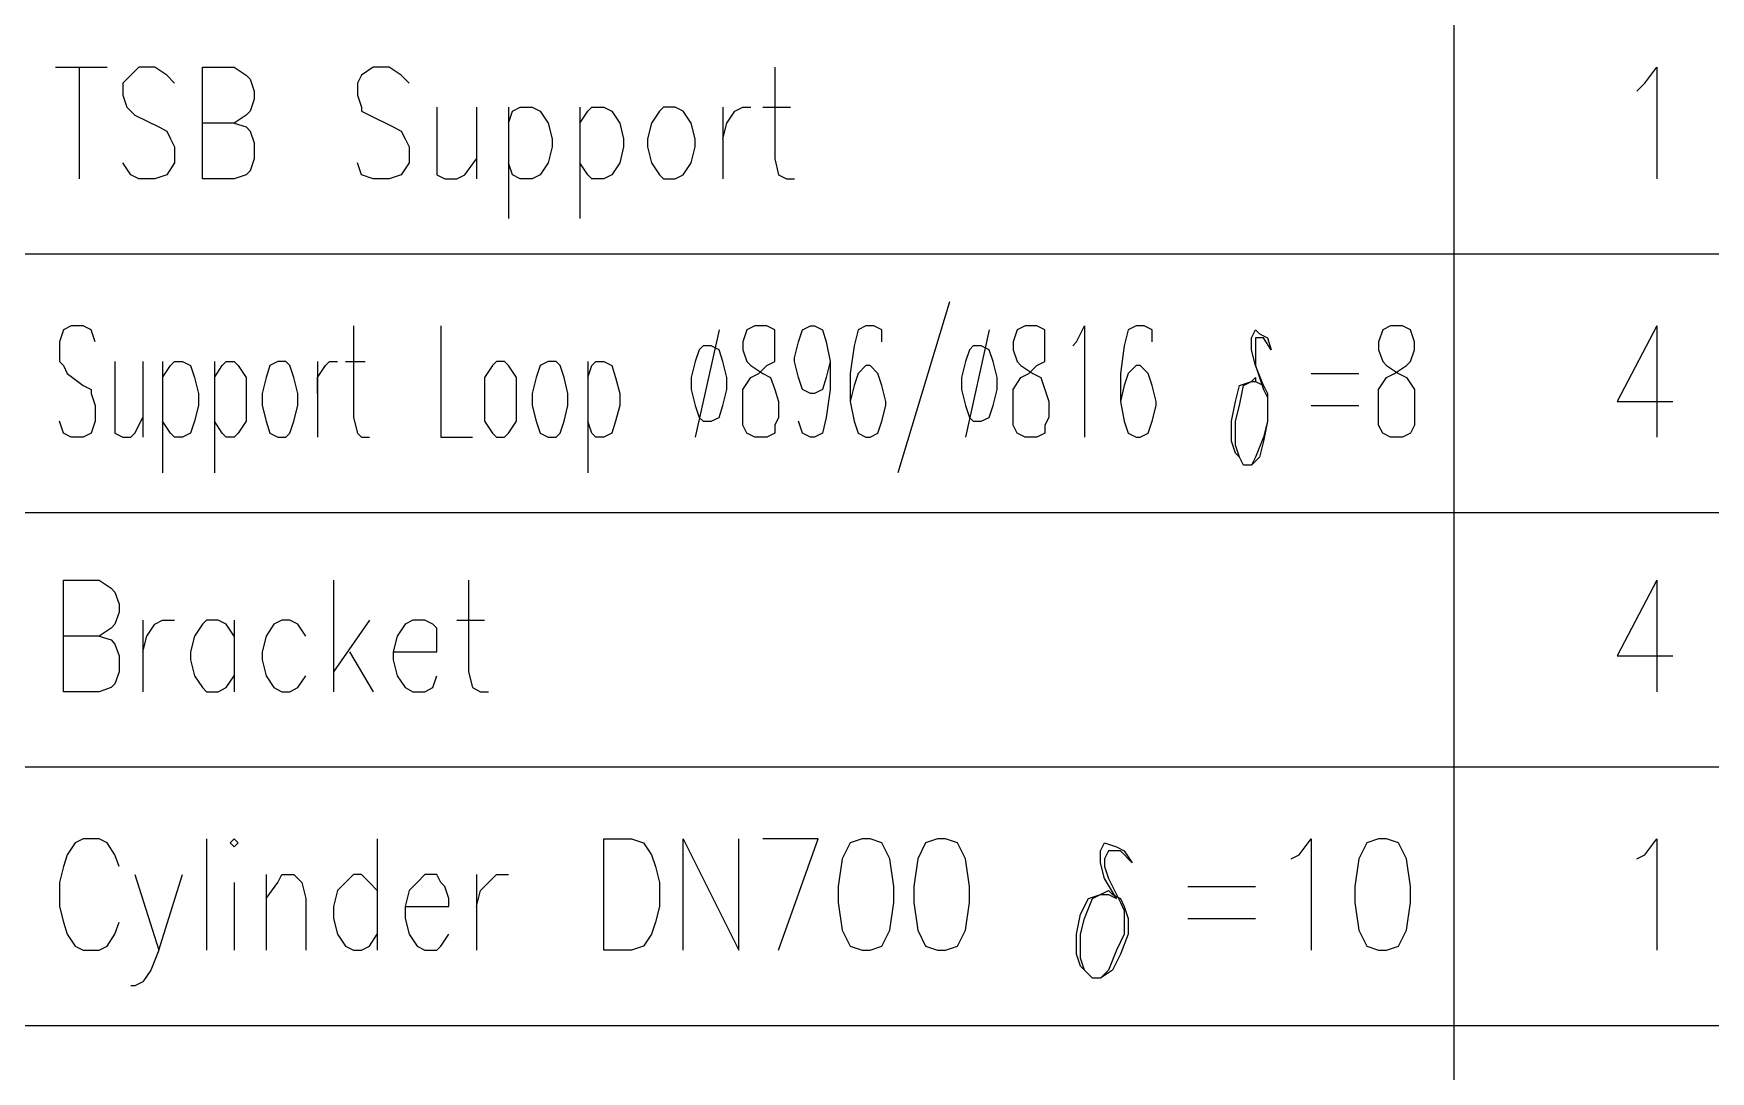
# Model space of a CAD drawing. Extents: x 0.3 to 16.2, y 0.3 to 22.9.
# Drawn here: x 12.425 to 13.832, y 2.935 to 3.805 of the extents above; entities that cross this region are included whole.
import ezdxf

# ---------------------------------------------------------------- set-up
doc = ezdxf.new("R2010")
doc.units = 0
doc.header["$MEASUREMENT"] = 0
doc.linetypes.add('AUSGEZOGEN', pattern=[0])
doc.layers.get('0').update_dxf_attribs({"linetype": 'AUSGEZOGEN'})

msp = doc.modelspace()

# ---------------------------------------------------------------- linework, layer by layer
for points in [[(13.6167, 3.62), (13.6167, 3.8333)], [(12.4433, 3.7767), (12.4867, 3.7767)], [(12.4633, 3.7767), (12.4633, 3.6833)], [(12.5433, 3.7633), (12.5367, 3.77), (12.5367, 3.77), (12.5267, 3.7767), (12.5267, 3.7767), (12.5133, 3.7767), (12.5133, 3.7767), (12.5067, 3.77), (12.5067, 3.77), (12.5, 3.7633), (12.5, 3.7633), (12.5, 3.7533), (12.5, 3.7533), (12.5033, 3.7433), (12.5033, 3.7433), (12.5067, 3.74), (12.5067, 3.74), (12.51, 3.7367), (12.51, 3.7367), (12.53, 3.7267), (12.53, 3.7267), (12.5367, 3.7233), (12.5367, 3.7233), (12.54, 3.7167), (12.54, 3.7167), (12.5433, 3.71), (12.5433, 3.71), (12.5433, 3.6967), (12.5433, 3.6967), (12.5367, 3.6867), (12.5367, 3.6867), (12.5267, 3.6833), (12.5267, 3.6833), (12.5133, 3.6833), (12.5133, 3.6833), (12.5067, 3.6867), (12.5067, 3.6867), (12.5, 3.6967)], [(12.5667, 3.6833), (12.5667, 3.7767), (12.5667, 3.7767), (12.5933, 3.7767), (12.5933, 3.7767), (12.6033, 3.77), (12.6033, 3.77), (12.6067, 3.7667), (12.6067, 3.7667), (12.61, 3.7567), (12.61, 3.7567), (12.61, 3.75), (12.61, 3.75), (12.6067, 3.74), (12.6067, 3.74), (12.6033, 3.7367), (12.6033, 3.7367), (12.5933, 3.73), (12.5933, 3.73), (12.5667, 3.73)], [(12.74, 3.7633), (12.7333, 3.77), (12.7333, 3.77), (12.7233, 3.7767), (12.7233, 3.7767), (12.71, 3.7767), (12.71, 3.7767), (12.7, 3.77), (12.7, 3.77), (12.6967, 3.7633), (12.6967, 3.7633), (12.6967, 3.7533), (12.6967, 3.7533), (12.7, 3.7433), (12.7, 3.7433), (12.7, 3.74), (12.7, 3.74), (12.7067, 3.7367), (12.7067, 3.7367), (12.7267, 3.7267), (12.7267, 3.7267), (12.7333, 3.7233), (12.7333, 3.7233), (12.7367, 3.7167), (12.7367, 3.7167), (12.74, 3.71), (12.74, 3.71), (12.74, 3.6967), (12.74, 3.6967), (12.7333, 3.6867), (12.7333, 3.6867), (12.7233, 3.6833), (12.7233, 3.6833), (12.71, 3.6833), (12.71, 3.6833), (12.7, 3.6867), (12.7, 3.6867), (12.6967, 3.6967)], [(13.0467, 3.7767), (13.0467, 3.7), (13.0467, 3.7), (13.05, 3.6867), (13.05, 3.6867), (13.0567, 3.6833), (13.0567, 3.6833), (13.0633, 3.6833)], [(13.77, 3.7567), (13.7767, 3.7633), (13.7767, 3.7633), (13.7867, 3.7767), (13.7867, 3.7767), (13.7867, 3.6833)], [(12.7633, 3.7433), (12.7633, 3.6867), (12.7633, 3.6867), (12.77, 3.6833), (12.77, 3.6833), (12.78, 3.6833), (12.78, 3.6833), (12.7867, 3.6867), (12.7867, 3.6867), (12.7967, 3.7)], [(12.7967, 3.7433), (12.7967, 3.6833)], [(12.8233, 3.7433), (12.8233, 3.65)], [(12.8233, 3.73), (12.8267, 3.74), (12.8267, 3.74), (12.8333, 3.7433), (12.8333, 3.7433), (12.8433, 3.7433), (12.8433, 3.7433), (12.85, 3.74), (12.85, 3.74), (12.8567, 3.73), (12.8567, 3.73), (12.86, 3.7167), (12.86, 3.7167), (12.86, 3.71), (12.86, 3.71), (12.8567, 3.6967), (12.8567, 3.6967), (12.85, 3.6867), (12.85, 3.6867), (12.8433, 3.6833), (12.8433, 3.6833), (12.8333, 3.6833), (12.8333, 3.6833), (12.8267, 3.6867), (12.8267, 3.6867), (12.8233, 3.6967)], [(12.8833, 3.7433), (12.8833, 3.65)], [(12.8833, 3.73), (12.89, 3.74), (12.89, 3.74), (12.8933, 3.7433), (12.8933, 3.7433), (12.9033, 3.7433), (12.9033, 3.7433), (12.91, 3.74), (12.91, 3.74), (12.9167, 3.73), (12.9167, 3.73), (12.92, 3.7167), (12.92, 3.7167), (12.92, 3.71), (12.92, 3.71), (12.9167, 3.6967), (12.9167, 3.6967), (12.91, 3.6867), (12.91, 3.6867), (12.9033, 3.6833), (12.9033, 3.6833), (12.8933, 3.6833), (12.8933, 3.6833), (12.89, 3.6867), (12.89, 3.6867), (12.8833, 3.6967)], [(12.9533, 3.7433), (12.95, 3.74), (12.95, 3.74), (12.9433, 3.73), (12.9433, 3.73), (12.94, 3.7167), (12.94, 3.7167), (12.94, 3.71), (12.94, 3.71), (12.9433, 3.6967), (12.9433, 3.6967), (12.95, 3.6867), (12.95, 3.6867), (12.9533, 3.6833), (12.9533, 3.6833), (12.9633, 3.6833), (12.9633, 3.6833), (12.97, 3.6867), (12.97, 3.6867), (12.9767, 3.6967), (12.9767, 3.6967), (12.98, 3.71), (12.98, 3.71), (12.98, 3.7167), (12.98, 3.7167), (12.9767, 3.73), (12.9767, 3.73), (12.97, 3.74), (12.97, 3.74), (12.9633, 3.7433), (12.9633, 3.7433), (12.9533, 3.7433), (12.9533, 3.7433)], [(13.0033, 3.7433), (13.0033, 3.6833)], [(13.0033, 3.7167), (13.0067, 3.73), (13.0067, 3.73), (13.0133, 3.74), (13.0133, 3.74), (13.02, 3.7433), (13.02, 3.7433), (13.0267, 3.7433)], [(13.0367, 3.7433), (13.06, 3.7433)], [(12.5933, 3.73), (12.6033, 3.7267), (12.6033, 3.7267), (12.6067, 3.7233), (12.6067, 3.7233), (12.61, 3.7133), (12.61, 3.7133), (12.61, 3.7), (12.61, 3.7), (12.6067, 3.69), (12.6067, 3.69), (12.6033, 3.6867), (12.6033, 3.6867), (12.5933, 3.6833), (12.5933, 3.6833), (12.5667, 3.6833)], [(15.9833, 3.62), (11.1433, 3.62)], [(13.6167, 3.4033), (13.6167, 3.62)], [(13.1933, 3.58), (13.15, 3.4367)], [(12.4767, 3.5467), (12.4733, 3.5567), (12.4733, 3.5567), (12.4667, 3.56), (12.4667, 3.56), (12.4567, 3.56), (12.4567, 3.56), (12.45, 3.5567), (12.45, 3.5567), (12.4467, 3.5467), (12.4467, 3.5467), (12.4467, 3.53), (12.4467, 3.53), (12.45, 3.5267), (12.45, 3.5267), (12.4533, 3.52), (12.4533, 3.52), (12.4667, 3.51), (12.4667, 3.51), (12.4733, 3.5067), (12.4733, 3.5067), (12.4733, 3.5033), (12.4733, 3.5033), (12.4767, 3.4933), (12.4767, 3.4933), (12.4767, 3.48), (12.4767, 3.48), (12.4733, 3.47), (12.4733, 3.47), (12.4667, 3.4667), (12.4667, 3.4667), (12.4567, 3.4667), (12.4567, 3.4667), (12.45, 3.47), (12.45, 3.47), (12.4467, 3.48)], [(12.6933, 3.56), (12.6933, 3.4833), (12.6933, 3.4833), (12.6967, 3.47), (12.6967, 3.47), (12.7, 3.4667), (12.7, 3.4667), (12.7067, 3.4667)], [(12.7667, 3.56), (12.7667, 3.4667), (12.7667, 3.4667), (12.7933, 3.4667)], [(13.03, 3.56), (13.0233, 3.5567), (13.0233, 3.5567), (13.02, 3.5467), (13.02, 3.5467), (13.02, 3.54), (13.02, 3.54), (13.0233, 3.53), (13.0233, 3.53), (13.0267, 3.5267), (13.0267, 3.5267), (13.0367, 3.52), (13.0367, 3.52), (13.0433, 3.5167), (13.0433, 3.5167), (13.0467, 3.5067), (13.0467, 3.5067), (13.05, 3.4967), (13.05, 3.4967), (13.05, 3.4833), (13.05, 3.4833), (13.0467, 3.4767), (13.0467, 3.4767), (13.0467, 3.47), (13.0467, 3.47), (13.04, 3.4667), (13.04, 3.4667), (13.03, 3.4667), (13.03, 3.4667), (13.0233, 3.47), (13.0233, 3.47), (13.02, 3.4767), (13.02, 3.4767), (13.02, 3.5067), (13.02, 3.5067), (13.0267, 3.5167), (13.0267, 3.5167), (13.0333, 3.52), (13.0333, 3.52), (13.04, 3.5267), (13.04, 3.5267), (13.0467, 3.53), (13.0467, 3.53), (13.0467, 3.5567), (13.0467, 3.5567), (13.04, 3.56), (13.04, 3.56), (13.03, 3.56), (13.03, 3.56)], [(13.0933, 3.53), (13.09, 3.5167), (13.09, 3.5167), (13.0867, 3.5067), (13.0867, 3.5067), (13.08, 3.5033), (13.08, 3.5033), (13.0767, 3.5033), (13.0767, 3.5033), (13.07, 3.5067), (13.07, 3.5067), (13.0667, 3.5167), (13.0667, 3.5167), (13.0633, 3.53), (13.0633, 3.53), (13.0633, 3.5333), (13.0633, 3.5333), (13.0667, 3.5467), (13.0667, 3.5467), (13.07, 3.5567), (13.07, 3.5567), (13.0767, 3.56), (13.0767, 3.56), (13.08, 3.56), (13.08, 3.56), (13.0867, 3.5567), (13.0867, 3.5567), (13.09, 3.5467), (13.09, 3.5467), (13.0933, 3.53), (13.0933, 3.53), (13.0933, 3.5067), (13.0933, 3.5067), (13.09, 3.4833), (13.09, 3.4833), (13.0867, 3.47), (13.0867, 3.47), (13.08, 3.4667), (13.08, 3.4667), (13.0767, 3.4667), (13.0767, 3.4667), (13.07, 3.47), (13.07, 3.47), (13.0667, 3.48)], [(13.1367, 3.5467), (13.1367, 3.5567), (13.1367, 3.5567), (13.13, 3.56), (13.13, 3.56), (13.1233, 3.56), (13.1233, 3.56), (13.1167, 3.5567), (13.1167, 3.5567), (13.1133, 3.5433), (13.1133, 3.5433), (13.11, 3.52), (13.11, 3.52), (13.11, 3.4967), (13.11, 3.4967), (13.1133, 3.48), (13.1133, 3.48), (13.1167, 3.47), (13.1167, 3.47), (13.1233, 3.4667), (13.1233, 3.4667), (13.1267, 3.4667), (13.1267, 3.4667), (13.1333, 3.47), (13.1333, 3.47), (13.1367, 3.48), (13.1367, 3.48), (13.14, 3.4933), (13.14, 3.4933), (13.14, 3.4967), (13.14, 3.4967), (13.1367, 3.51), (13.1367, 3.51), (13.1333, 3.52), (13.1333, 3.52), (13.1267, 3.5267), (13.1267, 3.5267), (13.1233, 3.5267), (13.1233, 3.5267), (13.1167, 3.52), (13.1167, 3.52), (13.1133, 3.51), (13.1133, 3.51), (13.11, 3.4967)], [(13.2567, 3.56), (13.25, 3.5567), (13.25, 3.5567), (13.2467, 3.5467), (13.2467, 3.5467), (13.2467, 3.54), (13.2467, 3.54), (13.25, 3.53), (13.25, 3.53), (13.2533, 3.5267), (13.2533, 3.5267), (13.2633, 3.52), (13.2633, 3.52), (13.27, 3.5167), (13.27, 3.5167), (13.2733, 3.5067), (13.2733, 3.5067), (13.2767, 3.4967), (13.2767, 3.4967), (13.2767, 3.4833), (13.2767, 3.4833), (13.2733, 3.4767), (13.2733, 3.4767), (13.2733, 3.47), (13.2733, 3.47), (13.2667, 3.4667), (13.2667, 3.4667), (13.2567, 3.4667), (13.2567, 3.4667), (13.25, 3.47), (13.25, 3.47), (13.2467, 3.4767), (13.2467, 3.4767), (13.2467, 3.5067), (13.2467, 3.5067), (13.2533, 3.5167), (13.2533, 3.5167), (13.26, 3.52), (13.26, 3.52), (13.2667, 3.5267), (13.2667, 3.5267), (13.2733, 3.53), (13.2733, 3.53), (13.2733, 3.5567), (13.2733, 3.5567), (13.2667, 3.56), (13.2667, 3.56), (13.2567, 3.56), (13.2567, 3.56)], [(13.2967, 3.5433), (13.3, 3.5467), (13.3, 3.5467), (13.3067, 3.56), (13.3067, 3.56), (13.3067, 3.4667)], [(13.3633, 3.5467), (13.3633, 3.5567), (13.3633, 3.5567), (13.3567, 3.56), (13.3567, 3.56), (13.35, 3.56), (13.35, 3.56), (13.3433, 3.5567), (13.3433, 3.5567), (13.34, 3.5433), (13.34, 3.5433), (13.3367, 3.52), (13.3367, 3.52), (13.3367, 3.4967), (13.3367, 3.4967), (13.34, 3.48), (13.34, 3.48), (13.3433, 3.47), (13.3433, 3.47), (13.35, 3.4667), (13.35, 3.4667), (13.3533, 3.4667), (13.3533, 3.4667), (13.36, 3.47), (13.36, 3.47), (13.3633, 3.48), (13.3633, 3.48), (13.3667, 3.4933), (13.3667, 3.4933), (13.3667, 3.4967), (13.3667, 3.4967), (13.3633, 3.51), (13.3633, 3.51), (13.36, 3.52), (13.36, 3.52), (13.3533, 3.5267), (13.3533, 3.5267), (13.35, 3.5267), (13.35, 3.5267), (13.3433, 3.52), (13.3433, 3.52), (13.34, 3.51), (13.34, 3.51), (13.3367, 3.4967)], [(13.5633, 3.56), (13.5567, 3.5567), (13.5567, 3.5567), (13.5533, 3.5467), (13.5533, 3.5467), (13.5533, 3.54), (13.5533, 3.54), (13.5567, 3.53), (13.5567, 3.53), (13.56, 3.5267), (13.56, 3.5267), (13.57, 3.52), (13.57, 3.52), (13.5767, 3.5167), (13.5767, 3.5167), (13.5833, 3.5067), (13.5833, 3.5067), (13.5833, 3.4767), (13.5833, 3.4767), (13.58, 3.47), (13.58, 3.47), (13.5733, 3.4667), (13.5733, 3.4667), (13.5633, 3.4667), (13.5633, 3.4667), (13.5567, 3.47), (13.5567, 3.47), (13.5533, 3.4767), (13.5533, 3.4767), (13.5533, 3.5067), (13.5533, 3.5067), (13.56, 3.5167), (13.56, 3.5167), (13.5667, 3.52), (13.5667, 3.52), (13.5767, 3.5267), (13.5767, 3.5267), (13.58, 3.53), (13.58, 3.53), (13.5833, 3.54), (13.5833, 3.54), (13.5833, 3.5467), (13.5833, 3.5467), (13.58, 3.5567), (13.58, 3.5567), (13.5733, 3.56), (13.5733, 3.56), (13.5633, 3.56), (13.5633, 3.56)], [(13.7867, 3.56), (13.7533, 3.4967), (13.7533, 3.4967), (13.8, 3.4967)], [(13.7867, 3.56), (13.7867, 3.4667)], [(13, 3.5567), (12.98, 3.4667)], [(13.2267, 3.5567), (13.2067, 3.4667)], [(13.44, 3.4433), (13.4367, 3.45), (13.4367, 3.45), (13.4333, 3.4533), (13.4333, 3.4533), (13.43, 3.4633), (13.43, 3.4633), (13.43, 3.48), (13.43, 3.48), (13.4333, 3.4967), (13.4333, 3.4967), (13.4367, 3.51), (13.4367, 3.51), (13.4467, 3.5133), (13.4467, 3.5133), (13.45, 3.5133), (13.45, 3.5133), (13.4567, 3.51), (13.4567, 3.51), (13.45, 3.5267), (13.45, 3.5267), (13.4467, 3.54), (13.4467, 3.54), (13.4467, 3.55), (13.4467, 3.55), (13.45, 3.5567), (13.45, 3.5567), (13.4533, 3.5533), (13.4533, 3.5533), (13.46, 3.55), (13.46, 3.55), (13.4633, 3.54), (13.4633, 3.54), (13.4567, 3.55), (13.4567, 3.55), (13.45, 3.55), (13.45, 3.55), (13.45, 3.5433), (13.45, 3.5433), (13.45, 3.5267), (13.45, 3.5267), (13.4567, 3.5067), (13.4567, 3.5067), (13.46, 3.5), (13.46, 3.5), (13.46, 3.48), (13.46, 3.48), (13.4567, 3.4667), (13.4567, 3.4667), (13.45, 3.45), (13.45, 3.45), (13.4467, 3.4433), (13.4467, 3.4433), (13.44, 3.4433), (13.44, 3.4433)], [(12.9867, 3.5433), (12.9833, 3.54), (12.9833, 3.54), (12.98, 3.53), (12.98, 3.53), (12.9767, 3.5167), (12.9767, 3.5167), (12.9767, 3.5067), (12.9767, 3.5067), (12.98, 3.4933), (12.98, 3.4933), (12.9833, 3.4833), (12.9833, 3.4833), (12.9867, 3.48), (12.9867, 3.48), (12.9933, 3.48), (12.9933, 3.48), (13, 3.4833), (13, 3.4833), (13.0033, 3.4933), (13.0033, 3.4933), (13.0067, 3.5067), (13.0067, 3.5067), (13.0067, 3.5167), (13.0067, 3.5167), (13.0033, 3.53), (13.0033, 3.53), (13, 3.54), (13, 3.54), (12.9933, 3.5433), (12.9933, 3.5433), (12.9867, 3.5433), (12.9867, 3.5433)], [(13.2133, 3.5433), (13.21, 3.54), (13.21, 3.54), (13.2067, 3.53), (13.2067, 3.53), (13.2033, 3.5167), (13.2033, 3.5167), (13.2033, 3.5067), (13.2033, 3.5067), (13.2067, 3.4933), (13.2067, 3.4933), (13.21, 3.4833), (13.21, 3.4833), (13.2133, 3.48), (13.2133, 3.48), (13.22, 3.48), (13.22, 3.48), (13.2267, 3.4833), (13.2267, 3.4833), (13.23, 3.4933), (13.23, 3.4933), (13.2333, 3.5067), (13.2333, 3.5067), (13.2333, 3.5167), (13.2333, 3.5167), (13.23, 3.53), (13.23, 3.53), (13.2267, 3.54), (13.2267, 3.54), (13.22, 3.5433), (13.22, 3.5433), (13.2133, 3.5433), (13.2133, 3.5433)], [(12.4933, 3.53), (12.4933, 3.47), (12.4933, 3.47), (12.5, 3.4667), (12.5, 3.4667), (12.5067, 3.4667), (12.5067, 3.4667), (12.51, 3.47), (12.51, 3.47), (12.5167, 3.4833)], [(12.5167, 3.53), (12.5167, 3.4667)], [(12.5333, 3.53), (12.5333, 3.4367)], [(12.5333, 3.5167), (12.54, 3.5267), (12.54, 3.5267), (12.5433, 3.53), (12.5433, 3.53), (12.55, 3.53), (12.55, 3.53), (12.5567, 3.5267), (12.5567, 3.5267), (12.56, 3.5167), (12.56, 3.5167), (12.5633, 3.5033), (12.5633, 3.5033), (12.5633, 3.4933), (12.5633, 3.4933), (12.56, 3.48), (12.56, 3.48), (12.5567, 3.47), (12.5567, 3.47), (12.55, 3.4667), (12.55, 3.4667), (12.5433, 3.4667), (12.5433, 3.4667), (12.54, 3.47), (12.54, 3.47), (12.5333, 3.48)], [(12.5767, 3.53), (12.5767, 3.4367)], [(12.5767, 3.5167), (12.5833, 3.5267), (12.5833, 3.5267), (12.5867, 3.53), (12.5867, 3.53), (12.5933, 3.53), (12.5933, 3.53), (12.5967, 3.5267), (12.5967, 3.5267), (12.6033, 3.5167), (12.6033, 3.5167), (12.6033, 3.48), (12.6033, 3.48), (12.5967, 3.47), (12.5967, 3.47), (12.5933, 3.4667), (12.5933, 3.4667), (12.5867, 3.4667), (12.5867, 3.4667), (12.5833, 3.47), (12.5833, 3.47), (12.5767, 3.48)], [(12.63, 3.53), (12.6233, 3.5267), (12.6233, 3.5267), (12.62, 3.5167), (12.62, 3.5167), (12.6167, 3.5033), (12.6167, 3.5033), (12.6167, 3.4933), (12.6167, 3.4933), (12.62, 3.48), (12.62, 3.48), (12.6233, 3.47), (12.6233, 3.47), (12.63, 3.4667), (12.63, 3.4667), (12.6367, 3.4667), (12.6367, 3.4667), (12.64, 3.47), (12.64, 3.47), (12.6433, 3.48), (12.6433, 3.48), (12.6467, 3.4933), (12.6467, 3.4933), (12.6467, 3.5033), (12.6467, 3.5033), (12.6433, 3.5167), (12.6433, 3.5167), (12.64, 3.5267), (12.64, 3.5267), (12.6367, 3.53), (12.6367, 3.53), (12.63, 3.53), (12.63, 3.53)], [(12.6633, 3.53), (12.6633, 3.4667)], [(12.6633, 3.5033), (12.6633, 3.5167), (12.6633, 3.5167), (12.67, 3.5267), (12.67, 3.5267), (12.6733, 3.53), (12.6733, 3.53), (12.68, 3.53)], [(12.6867, 3.53), (12.7033, 3.53)], [(12.8133, 3.53), (12.81, 3.5267), (12.81, 3.5267), (12.8033, 3.5167), (12.8033, 3.5167), (12.8033, 3.48), (12.8033, 3.48), (12.81, 3.47), (12.81, 3.47), (12.8133, 3.4667), (12.8133, 3.4667), (12.82, 3.4667), (12.82, 3.4667), (12.8233, 3.47), (12.8233, 3.47), (12.83, 3.48), (12.83, 3.48), (12.83, 3.5167), (12.83, 3.5167), (12.8233, 3.5267), (12.8233, 3.5267), (12.82, 3.53), (12.82, 3.53), (12.8133, 3.53), (12.8133, 3.53)], [(12.8567, 3.53), (12.85, 3.5267), (12.85, 3.5267), (12.8467, 3.5167), (12.8467, 3.5167), (12.8433, 3.5033), (12.8433, 3.5033), (12.8433, 3.4933), (12.8433, 3.4933), (12.8467, 3.48), (12.8467, 3.48), (12.85, 3.47), (12.85, 3.47), (12.8567, 3.4667), (12.8567, 3.4667), (12.8633, 3.4667), (12.8633, 3.4667), (12.8667, 3.47), (12.8667, 3.47), (12.87, 3.48), (12.87, 3.48), (12.8733, 3.4933), (12.8733, 3.4933), (12.8733, 3.5033), (12.8733, 3.5033), (12.87, 3.5167), (12.87, 3.5167), (12.8667, 3.5267), (12.8667, 3.5267), (12.8633, 3.53), (12.8633, 3.53), (12.8567, 3.53), (12.8567, 3.53)], [(12.89, 3.53), (12.89, 3.4367)], [(12.89, 3.5167), (12.8933, 3.5267), (12.8933, 3.5267), (12.8967, 3.53), (12.8967, 3.53), (12.9033, 3.53), (12.9033, 3.53), (12.91, 3.5267), (12.91, 3.5267), (12.9133, 3.5167), (12.9133, 3.5167), (12.9167, 3.5033), (12.9167, 3.5033), (12.9167, 3.4933), (12.9167, 3.4933), (12.9133, 3.48), (12.9133, 3.48), (12.91, 3.47), (12.91, 3.47), (12.9033, 3.4667), (12.9033, 3.4667), (12.8967, 3.4667), (12.8967, 3.4667), (12.8933, 3.47), (12.8933, 3.47), (12.89, 3.48)], [(13.4367, 3.45), (13.4333, 3.46), (13.4333, 3.46), (13.4333, 3.48), (13.4333, 3.48), (13.4367, 3.4933), (13.4367, 3.4933), (13.44, 3.51), (13.44, 3.51), (13.4467, 3.5133), (13.4467, 3.5133), (13.45, 3.5167), (13.45, 3.5167), (13.45, 3.5133), (13.45, 3.5133), (13.4567, 3.51), (13.4567, 3.51), (13.46, 3.5033), (13.46, 3.5033), (13.46, 3.48), (13.46, 3.48), (13.4567, 3.4633), (13.4567, 3.4633), (13.4533, 3.45), (13.4533, 3.45), (13.4467, 3.4433)], [(13.4967, 3.52), (13.5367, 3.52)], [(13.4967, 3.4933), (13.5367, 3.4933)], [(15.9833, 3.4033), (11.1433, 3.4033)], [(13.6167, 3.19), (13.6167, 3.4033)], [(12.45, 3.2533), (12.45, 3.3467), (12.45, 3.3467), (12.48, 3.3467), (12.48, 3.3467), (12.49, 3.34), (12.49, 3.34), (12.4933, 3.3367), (12.4933, 3.3367), (12.4967, 3.3267), (12.4967, 3.3267), (12.4967, 3.32), (12.4967, 3.32), (12.4933, 3.31), (12.4933, 3.31), (12.49, 3.3067), (12.49, 3.3067), (12.48, 3.3), (12.48, 3.3), (12.45, 3.3)], [(12.6767, 3.3467), (12.6767, 3.2533)], [(12.79, 3.3467), (12.79, 3.27), (12.79, 3.27), (12.7933, 3.2567), (12.7933, 3.2567), (12.8, 3.2533), (12.8, 3.2533), (12.8067, 3.2533)], [(13.7867, 3.3467), (13.7533, 3.2833), (13.7533, 3.2833), (13.8, 3.2833)], [(13.7867, 3.3467), (13.7867, 3.2533)], [(12.5167, 3.3133), (12.5167, 3.2533)], [(12.5167, 3.2867), (12.52, 3.3), (12.52, 3.3), (12.5267, 3.31), (12.5267, 3.31), (12.5333, 3.3133), (12.5333, 3.3133), (12.5433, 3.3133)], [(12.5933, 3.3), (12.5867, 3.31), (12.5867, 3.31), (12.58, 3.3133), (12.58, 3.3133), (12.57, 3.3133), (12.57, 3.3133), (12.5667, 3.31), (12.5667, 3.31), (12.56, 3.3), (12.56, 3.3), (12.5567, 3.2867), (12.5567, 3.2867), (12.5567, 3.28), (12.5567, 3.28), (12.56, 3.2667), (12.56, 3.2667), (12.5667, 3.2567), (12.5667, 3.2567), (12.57, 3.2533), (12.57, 3.2533), (12.58, 3.2533), (12.58, 3.2533), (12.5867, 3.2567), (12.5867, 3.2567), (12.5933, 3.2667)], [(12.5933, 3.3133), (12.5933, 3.2533)], [(12.6533, 3.3), (12.6467, 3.31), (12.6467, 3.31), (12.64, 3.3133), (12.64, 3.3133), (12.6333, 3.3133), (12.6333, 3.3133), (12.6267, 3.31), (12.6267, 3.31), (12.62, 3.3), (12.62, 3.3), (12.6167, 3.2867), (12.6167, 3.2867), (12.6167, 3.28), (12.6167, 3.28), (12.62, 3.2667), (12.62, 3.2667), (12.6267, 3.2567), (12.6267, 3.2567), (12.6333, 3.2533), (12.6333, 3.2533), (12.64, 3.2533), (12.64, 3.2533), (12.6467, 3.2567), (12.6467, 3.2567), (12.6533, 3.2667)], [(12.7067, 3.3133), (12.6767, 3.27)], [(12.7267, 3.2867), (12.7633, 3.2867), (12.7633, 3.2867), (12.7633, 3.2967), (12.7633, 3.2967), (12.7633, 3.3067), (12.7633, 3.3067), (12.76, 3.31), (12.76, 3.31), (12.7533, 3.3133), (12.7533, 3.3133), (12.7433, 3.3133), (12.7433, 3.3133), (12.7367, 3.31), (12.7367, 3.31), (12.73, 3.3), (12.73, 3.3), (12.7267, 3.2867), (12.7267, 3.2867), (12.7267, 3.28), (12.7267, 3.28), (12.73, 3.2667), (12.73, 3.2667), (12.7367, 3.2567), (12.7367, 3.2567), (12.7433, 3.2533), (12.7433, 3.2533), (12.7533, 3.2533), (12.7533, 3.2533), (12.76, 3.2567), (12.76, 3.2567), (12.7633, 3.2667)], [(12.78, 3.3133), (12.8033, 3.3133)], [(12.48, 3.3), (12.49, 3.2967), (12.49, 3.2967), (12.4933, 3.2933), (12.4933, 3.2933), (12.4967, 3.2833), (12.4967, 3.2833), (12.4967, 3.27), (12.4967, 3.27), (12.4933, 3.26), (12.4933, 3.26), (12.49, 3.2567), (12.49, 3.2567), (12.48, 3.2533), (12.48, 3.2533), (12.45, 3.2533)], [(12.69, 3.2867), (12.71, 3.2533)], [(15.9833, 3.19), (11.1433, 3.19)], [(13.6167, 2.9733), (13.6167, 3.19)], [(12.4967, 3.1067), (12.4933, 3.1167), (12.4933, 3.1167), (12.4867, 3.1267), (12.4867, 3.1267), (12.48, 3.13), (12.48, 3.13), (12.4667, 3.13), (12.4667, 3.13), (12.46, 3.1267), (12.46, 3.1267), (12.4533, 3.1167), (12.4533, 3.1167), (12.45, 3.1067), (12.45, 3.1067), (12.4467, 3.0933), (12.4467, 3.0933), (12.4467, 3.0733), (12.4467, 3.0733), (12.45, 3.06), (12.45, 3.06), (12.4533, 3.05), (12.4533, 3.05), (12.46, 3.04), (12.46, 3.04), (12.4667, 3.0367), (12.4667, 3.0367), (12.48, 3.0367), (12.48, 3.0367), (12.4867, 3.04), (12.4867, 3.04), (12.4933, 3.05), (12.4933, 3.05), (12.4967, 3.06)], [(12.57, 3.13), (12.57, 3.0367)], [(12.59, 3.1267), (12.5933, 3.1233), (12.5933, 3.1233), (12.5967, 3.1267), (12.5967, 3.1267), (12.5933, 3.13), (12.5933, 3.13), (12.59, 3.1267), (12.59, 3.1267)], [(12.7133, 3.13), (12.7133, 3.0367)], [(12.9033, 3.0367), (12.9033, 3.13), (12.9033, 3.13), (12.9267, 3.13), (12.9267, 3.13), (12.9367, 3.1267), (12.9367, 3.1267), (12.9433, 3.1167), (12.9433, 3.1167), (12.9467, 3.1067), (12.9467, 3.1067), (12.95, 3.0933), (12.95, 3.0933), (12.95, 3.0733), (12.95, 3.0733), (12.9467, 3.06), (12.9467, 3.06), (12.9433, 3.05), (12.9433, 3.05), (12.9367, 3.04), (12.9367, 3.04), (12.9267, 3.0367), (12.9267, 3.0367), (12.9033, 3.0367), (12.9033, 3.0367)], [(12.97, 3.0367), (12.97, 3.13), (12.97, 3.13), (13.0167, 3.0367), (13.0167, 3.0367), (13.0167, 3.13)], [(13.05, 3.0367), (13.0833, 3.13), (13.0833, 3.13), (13.0367, 3.13)], [(13.12, 3.13), (13.11, 3.1267), (13.11, 3.1267), (13.1033, 3.1133), (13.1033, 3.1133), (13.1, 3.09), (13.1, 3.09), (13.1, 3.0767), (13.1, 3.0767), (13.1033, 3.0533), (13.1033, 3.0533), (13.11, 3.04), (13.11, 3.04), (13.12, 3.0367), (13.12, 3.0367), (13.1267, 3.0367), (13.1267, 3.0367), (13.1367, 3.04), (13.1367, 3.04), (13.1433, 3.0533), (13.1433, 3.0533), (13.1467, 3.0767), (13.1467, 3.0767), (13.1467, 3.09), (13.1467, 3.09), (13.1433, 3.1133), (13.1433, 3.1133), (13.1367, 3.1267), (13.1367, 3.1267), (13.1267, 3.13), (13.1267, 3.13), (13.12, 3.13), (13.12, 3.13)], [(13.1833, 3.13), (13.1733, 3.1267), (13.1733, 3.1267), (13.1667, 3.1133), (13.1667, 3.1133), (13.1633, 3.09), (13.1633, 3.09), (13.1633, 3.0767), (13.1633, 3.0767), (13.1667, 3.0533), (13.1667, 3.0533), (13.1733, 3.04), (13.1733, 3.04), (13.1833, 3.0367), (13.1833, 3.0367), (13.19, 3.0367), (13.19, 3.0367), (13.2, 3.04), (13.2, 3.04), (13.2067, 3.0533), (13.2067, 3.0533), (13.21, 3.0767), (13.21, 3.0767), (13.21, 3.09), (13.21, 3.09), (13.2067, 3.1133), (13.2067, 3.1133), (13.2, 3.1267), (13.2, 3.1267), (13.19, 3.13), (13.19, 3.13), (13.1833, 3.13), (13.1833, 3.13)], [(13.3133, 3.0133), (13.3067, 3.02), (13.3067, 3.02), (13.3033, 3.0233), (13.3033, 3.0233), (13.3, 3.0333), (13.3, 3.0333), (13.3, 3.05), (13.3, 3.05), (13.3033, 3.0667), (13.3033, 3.0667), (13.31, 3.08), (13.31, 3.08), (13.32, 3.0833), (13.32, 3.0833), (13.3267, 3.0833), (13.3267, 3.0833), (13.3333, 3.08), (13.3333, 3.08), (13.3233, 3.0967), (13.3233, 3.0967), (13.32, 3.11), (13.32, 3.11), (13.32, 3.12), (13.32, 3.12), (13.3233, 3.1267), (13.3233, 3.1267), (13.3333, 3.1233), (13.3333, 3.1233), (13.34, 3.12), (13.34, 3.12), (13.3467, 3.11), (13.3467, 3.11), (13.3367, 3.12), (13.3367, 3.12), (13.3267, 3.12), (13.3267, 3.12), (13.3233, 3.1133), (13.3233, 3.1133), (13.3233, 3.1067), (13.3233, 3.1067), (13.3267, 3.0967), (13.3267, 3.0967), (13.3367, 3.0767), (13.3367, 3.0767), (13.34, 3.07), (13.34, 3.07), (13.34, 3.05), (13.34, 3.05), (13.3333, 3.0367), (13.3333, 3.0367), (13.3267, 3.02), (13.3267, 3.02), (13.32, 3.0133), (13.32, 3.0133), (13.3133, 3.0133), (13.3133, 3.0133)], [(13.48, 3.1133), (13.4867, 3.1167), (13.4867, 3.1167), (13.4967, 3.13), (13.4967, 3.13), (13.4967, 3.0367)], [(13.5533, 3.13), (13.5433, 3.1267), (13.5433, 3.1267), (13.5367, 3.1133), (13.5367, 3.1133), (13.5333, 3.09), (13.5333, 3.09), (13.5333, 3.0767), (13.5333, 3.0767), (13.5367, 3.0533), (13.5367, 3.0533), (13.5433, 3.04), (13.5433, 3.04), (13.5533, 3.0367), (13.5533, 3.0367), (13.56, 3.0367), (13.56, 3.0367), (13.57, 3.04), (13.57, 3.04), (13.5767, 3.0533), (13.5767, 3.0533), (13.58, 3.0767), (13.58, 3.0767), (13.58, 3.09), (13.58, 3.09), (13.5767, 3.1133), (13.5767, 3.1133), (13.57, 3.1267), (13.57, 3.1267), (13.56, 3.13), (13.56, 3.13), (13.5533, 3.13), (13.5533, 3.13)], [(13.77, 3.1133), (13.7767, 3.1167), (13.7767, 3.1167), (13.7867, 3.13), (13.7867, 3.13), (13.7867, 3.0367)], [(12.51, 3.1), (12.53, 3.0367), (12.53, 3.0367), (12.55, 3.1)], [(12.62, 3.1), (12.62, 3.0367)], [(12.62, 3.08), (12.63, 3.0933), (12.63, 3.0933), (12.6333, 3.1), (12.6333, 3.1), (12.6433, 3.1), (12.6433, 3.1), (12.65, 3.0933), (12.65, 3.0933), (12.6533, 3.08), (12.6533, 3.08), (12.6533, 3.0367)], [(12.7133, 3.0867), (12.7067, 3.0933), (12.7067, 3.0933), (12.7, 3.1), (12.7, 3.1), (12.6933, 3.1), (12.6933, 3.1), (12.6867, 3.0933), (12.6867, 3.0933), (12.68, 3.0867), (12.68, 3.0867), (12.6767, 3.0733), (12.6767, 3.0733), (12.6767, 3.0633), (12.6767, 3.0633), (12.68, 3.05), (12.68, 3.05), (12.6867, 3.04), (12.6867, 3.04), (12.6933, 3.0367), (12.6933, 3.0367), (12.7, 3.0367), (12.7, 3.0367), (12.7067, 3.04), (12.7067, 3.04), (12.7133, 3.05)], [(12.7367, 3.0733), (12.7733, 3.0733), (12.7733, 3.0733), (12.7733, 3.08), (12.7733, 3.08), (12.77, 3.09), (12.77, 3.09), (12.7667, 3.0933), (12.7667, 3.0933), (12.7633, 3.1), (12.7633, 3.1), (12.7533, 3.1), (12.7533, 3.1), (12.7467, 3.0933), (12.7467, 3.0933), (12.74, 3.0867), (12.74, 3.0867), (12.7367, 3.0733), (12.7367, 3.0733), (12.7367, 3.0633), (12.7367, 3.0633), (12.74, 3.05), (12.74, 3.05), (12.7467, 3.04), (12.7467, 3.04), (12.7533, 3.0367), (12.7533, 3.0367), (12.7633, 3.0367), (12.7633, 3.0367), (12.7667, 3.04), (12.7667, 3.04), (12.7733, 3.05)], [(12.7967, 3.1), (12.7967, 3.0367)], [(12.7967, 3.0733), (12.8, 3.0867), (12.8, 3.0867), (12.8067, 3.0933), (12.8067, 3.0933), (12.8133, 3.1), (12.8133, 3.1), (12.8233, 3.1)], [(12.5933, 3.0933), (12.5933, 3.0367)], [(13.3067, 3.02), (13.3033, 3.03), (13.3033, 3.03), (13.3033, 3.05), (13.3033, 3.05), (13.3067, 3.0633), (13.3067, 3.0633), (13.3133, 3.08), (13.3133, 3.08), (13.32, 3.0833), (13.32, 3.0833), (13.3267, 3.0867), (13.3267, 3.0867), (13.33, 3.0833), (13.33, 3.0833), (13.3367, 3.08), (13.3367, 3.08), (13.34, 3.0733), (13.34, 3.0733), (13.3433, 3.0633), (13.3433, 3.0633), (13.3433, 3.05), (13.3433, 3.05), (13.3367, 3.0333), (13.3367, 3.0333), (13.33, 3.02), (13.33, 3.02), (13.32, 3.0133)], [(13.3933, 3.09), (13.45, 3.09)], [(13.3933, 3.0633), (13.45, 3.0633)], [(12.53, 3.0367), (12.5233, 3.02), (12.5233, 3.02), (12.5167, 3.01), (12.5167, 3.01), (12.51, 3.0067), (12.51, 3.0067), (12.5067, 3.0067)], [(15.9833, 2.9733), (11.1433, 2.9733)], [(13.6167, 2.76), (13.6167, 2.9733)]]:
    msp.add_lwpolyline(points)

doc.saveas('drawing.dxf')
